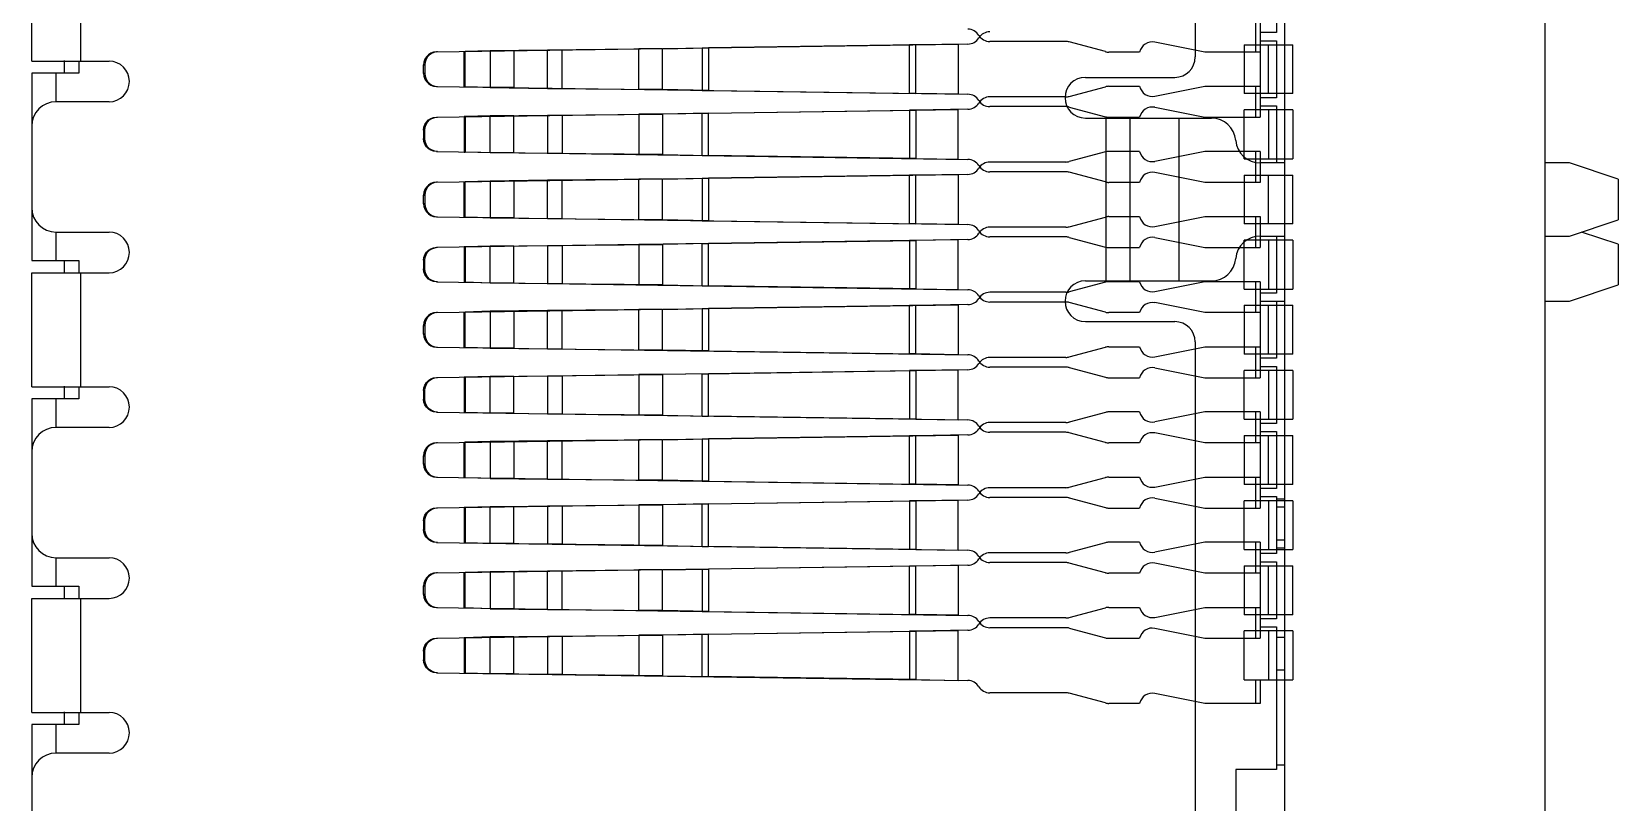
# Model space of a CAD drawing. Header units: millimetres. Extents: x 0 to 841, y 0 to 594.
# Drawn here: x 467.44 to 477.19, y 347.43 to 352.16 of the extents above; entities that cross this region are included whole.
import ezdxf

# ---------------------------------------------------------------- set-up
doc = ezdxf.new("R2010")
doc.units = ezdxf.units.MM
doc.header["$LTSCALE"] = 46.255
for name, color, linetype in [('ASSEM_MEM', 7, 'CONTINUOUS'), ('CONTACT-20-41021-30-TM981_4_15', 7, 'CONTINUOUS'), ('CONTACT-20-41021-30-TM981_4_16', 7, 'CONTINUOUS'), ('CONTACT-20-41021-30-TM981_4_17', 7, 'CONTINUOUS'), ('CONTACT-20-41021-30-TM981_4_18', 7, 'CONTINUOUS'), ('CONTACT-20-41021-30-TM981_4_19', 7, 'CONTINUOUS'), ('CONTACT-20-41021-30-TM981_4_4', 7, 'CONTINUOUS'), ('CONTACT-20-41021-30-TM981_4_5', 7, 'CONTINUOUS'), ('CONTACT-20-41021-30-TM981_4_6', 7, 'CONTINUOUS'), ('CONTACT-20-41021-30-TM981_4_7', 7, 'CONTINUOUS'), ('CONTACT-20-41021-30-TM981_4_8', 7, 'CONTINUOUS'), ('CONTACT-20-41021-30-TM981_4_9', 7, 'CONTINUOUS')]:
    doc.layers.add(name, color=color, linetype=linetype)

msp = doc.modelspace()

# ---------------------------------------------------------------- linework, layer by layer
at = {"layer": 'ASSEM_MEM', "color": 7, "linetype": 'CONTINUOUS'}
for p, q in [((475.144, 313.6403), (475.144, 483.6403)), ((476.744, 313.6403), (476.744, 483.6403)), ((467.444, 351.9803), (467.444, 352.6803)), ((467.744, 352.6803), (467.744, 351.9803)), ((474.594, 352.6553), (474.594, 352.0053)), ((475.094, 352.5053), (475.094, 352.1553)), ((475.094, 352.1553), (474.994, 352.1553)), ((474.994, 352.1553), (474.994, 351.7053)), ((474.994, 352.1053), (475.094, 352.1053)), ((475.094, 352.1053), (475.094, 351.7553)), ((467.444, 351.9803), (467.919, 351.9803)), ((467.644, 351.9831), (467.644, 351.9053)), ((467.734, 351.9803), (467.734, 351.9053)), ((467.734, 351.9053), (467.444, 351.9053)), ((467.444, 351.9053), (467.444, 350.7553)), ((467.594, 351.7303), (467.594, 351.9053)), ((473.919, 351.8803), (474.469, 351.8803)), ((467.919, 351.7303), (467.594, 351.7303)), ((475.094, 351.7553), (474.994, 351.7553)), ((474.994, 351.7053), (475.094, 351.7053)), ((475.094, 351.7053), (475.094, 351.3553)), ((473.919, 351.6303), (474.694, 351.6303)), ((474.044, 351.6303), (474.044, 350.6303)), ((474.194, 350.6303), (474.194, 351.6303)), ((474.494, 351.6303), (474.494, 350.6303)), ((475.144, 351.3553), (474.9929, 351.3553)), ((476.894, 351.3553), (476.744, 351.3553)), ((477.194, 351.2553), (476.894, 351.3553)), ((477.194, 351.2553), (477.194, 351.0053)), ((476.894, 350.9053), (477.194, 351.0053)), ((467.594, 350.9303), (467.919, 350.9303)), ((467.594, 350.7553), (467.594, 350.9303)), ((474.9929, 350.9053), (475.144, 350.9053)), ((475.094, 350.9053), (475.094, 350.5553)), ((476.744, 350.9053), (476.894, 350.9053)), ((477.194, 350.8553), (476.969, 350.9303)), ((477.194, 350.8553), (477.194, 350.6053)), ((467.444, 350.7553), (467.734, 350.7553)), ((467.644, 350.7553), (467.644, 350.6775)), ((467.734, 350.7553), (467.734, 350.6803)), ((467.444, 350.6803), (467.919, 350.6803)), ((467.444, 349.9803), (467.444, 350.6803)), ((467.744, 350.6803), (467.744, 349.9803)), ((473.919, 350.6303), (474.694, 350.6303)), ((475.094, 350.5553), (474.994, 350.5553)), ((474.994, 350.5553), (474.994, 350.1053)), ((476.894, 350.5053), (477.194, 350.6053)), ((474.994, 350.5053), (475.144, 350.5053)), ((475.094, 350.5053), (475.094, 350.1553)), ((476.744, 350.5053), (476.894, 350.5053)), ((473.919, 350.3803), (474.469, 350.3803)), ((474.594, 350.2553), (474.594, 345.6303)), ((475.094, 350.1553), (474.994, 350.1553)), ((474.994, 350.1053), (475.094, 350.1053)), ((475.094, 350.1053), (475.094, 349.7553)), ((467.444, 349.9803), (467.919, 349.9803)), ((467.644, 349.9831), (467.644, 349.9053)), ((467.734, 349.9803), (467.734, 349.9053)), ((467.734, 349.9053), (467.444, 349.9053)), ((467.444, 349.9053), (467.444, 348.7553)), ((467.594, 349.7303), (467.594, 349.9053)), ((475.094, 349.7553), (474.994, 349.7553)), ((474.994, 349.7553), (474.994, 349.3053)), ((467.919, 349.7303), (467.594, 349.7303)), ((474.994, 349.7053), (475.094, 349.7053)), ((475.094, 349.7053), (475.094, 349.3553)), ((475.094, 349.3553), (474.994, 349.3553)), ((474.994, 349.3053), (475.094, 349.3053)), ((475.094, 349.3053), (475.094, 348.9553)), ((475.144, 349.2903), (475.094, 349.2903)), ((475.144, 349.2403), (475.094, 349.2403)), ((475.094, 348.9553), (474.994, 348.9553)), ((474.994, 348.9553), (474.994, 348.5053)), ((475.094, 349.0403), (475.144, 349.0403)), ((475.094, 348.9903), (475.144, 348.9903)), ((467.594, 348.9303), (467.919, 348.9303)), ((467.594, 348.7553), (467.594, 348.9303)), ((474.994, 348.9053), (475.094, 348.9053)), ((475.094, 348.9053), (475.094, 348.5553)), ((467.444, 348.7553), (467.734, 348.7553)), ((467.444, 348.6803), (467.919, 348.6803)), ((467.444, 347.9803), (467.444, 348.6803)), ((467.644, 348.7553), (467.644, 348.6775)), ((467.734, 348.7553), (467.734, 348.6803)), ((467.744, 348.6803), (467.744, 347.9803)), ((475.094, 348.5553), (474.994, 348.5553)), ((474.994, 348.5053), (475.094, 348.5053)), ((475.094, 348.5053), (475.094, 347.6303)), ((475.144, 348.4407), (475.094, 348.4407)), ((475.094, 348.2407), (475.144, 348.2407)), ((467.444, 347.9803), (467.919, 347.9803)), ((467.644, 347.9831), (467.644, 347.9053)), ((467.734, 347.9803), (467.734, 347.9053)), ((467.734, 347.9053), (467.444, 347.9053)), ((467.444, 347.9053), (467.444, 345.6303)), ((467.594, 347.7303), (467.594, 347.9053)), ((467.919, 347.7303), (467.594, 347.7303)), ((475.094, 347.6303), (474.844, 347.6303)), ((474.844, 347.6303), (474.844, 346.7803)), ((475.144, 347.6553), (475.094, 347.6553))]:
    msp.add_line(p, q, dxfattribs=at)
for centre, radius, start, end in [((467.919, 351.8553), 0.125, 270, 90), ((474.469, 352.0053), 0.125, 270, 360), ((473.919, 351.7553), 0.125, 90, 270), ((467.594, 351.5803), 0.15, 90, 180), ((474.694, 351.4803), 0.15, 4.78019, 90), ((474.9929, 351.5053), 0.15, 184.78019, 270), ((467.594, 351.0803), 0.15, 180, 270), ((467.919, 350.8053), 0.125, 270, 90), ((474.9929, 350.7553), 0.15, 90, 175.21981), ((474.694, 350.7803), 0.15, 270, 355.21981), ((473.919, 350.5053), 0.125, 90, 270), ((474.469, 350.2553), 0.125, 0, 90), ((467.919, 349.8553), 0.125, 270, 90), ((467.594, 349.5803), 0.15, 90, 180), ((467.594, 349.0803), 0.15, 180, 270), ((467.919, 348.8053), 0.125, 270, 90), ((467.919, 347.8553), 0.125, 270, 90), ((467.594, 347.5803), 0.15, 90, 180)]:
    msp.add_arc(centre, radius, start, end, dxfattribs=at)
at = {"layer": 'CONTACT-20-41021-30-TM981_4_15', "color": 7, "linetype": 'CONTINUOUS'}
for p, q in [((474.964, 352.2253), (474.964, 352.0803)), ((474.994, 352.2253), (474.994, 352.0803)), ((469.9312, 352.0366), (473.1374, 352.0837)), ((472.8777, 352.0793), (471.6029, 352.0606)), ((472.8777, 352.0793), (472.8388, 352.0793)), ((472.8388, 351.7814), (472.8388, 352.0793)), ((473.1974, 352.0845), (472.8777, 352.0793)), ((472.8777, 351.7814), (472.8777, 352.0793)), ((473.1374, 352.0837), (473.1374, 351.777)), ((474.894, 352.0803), (475.194, 352.0803)), ((474.894, 352.0803), (474.894, 351.7803)), ((475.044, 351.7803), (475.044, 352.0803)), ((475.194, 351.7803), (475.194, 352.0803)), ((469.9382, 352.0366), (469.9312, 352.0366)), ((470.1005, 352.0391), (470.1075, 352.0391)), ((470.1005, 351.8216), (470.1005, 352.0391)), ((470.2605, 352.0436), (470.1075, 352.0391)), ((470.1075, 351.8216), (470.1075, 352.0391)), ((470.6144, 352.0479), (470.2605, 352.0436)), ((470.4066, 352.0436), (470.2605, 352.0436)), ((470.2605, 352.0436), (470.2605, 351.8171)), ((470.4066, 352.0436), (470.4066, 351.8171)), ((471.32, 352.0548), (470.6144, 352.0479)), ((470.7046, 352.0479), (470.6144, 352.0479)), ((470.6144, 351.8127), (470.6144, 352.0479)), ((470.7046, 351.8127), (470.7046, 352.0479)), ((471.32, 352.0548), (471.175, 352.0548)), ((471.175, 351.8058), (471.175, 352.0548)), ((471.32, 352.0548), (471.6029, 352.0606)), ((471.32, 351.8058), (471.32, 352.0548)), ((471.5639, 352.0606), (471.6029, 352.0606)), ((471.5639, 352.0606), (471.5639, 351.8001)), ((471.6029, 352.0606), (471.6029, 351.8001)), ((469.8525, 351.9566), (469.8594, 351.9566)), ((469.8525, 351.9041), (469.8525, 351.9566)), ((469.8594, 351.9041), (469.8525, 351.9041)), ((469.8594, 351.9566), (469.8594, 351.9041)), ((469.9312, 351.8241), (469.9382, 351.8241)), ((469.9312, 351.8241), (473.1974, 351.7761)), ((470.1075, 351.8216), (470.1005, 351.8216)), ((470.2605, 351.8171), (470.1075, 351.8216)), ((470.4066, 351.8171), (470.2605, 351.8171)), ((470.2605, 351.8171), (470.6144, 351.8127)), ((470.6144, 351.8127), (470.7046, 351.8127)), ((470.6144, 351.8127), (471.32, 351.8058)), ((471.32, 351.8058), (471.175, 351.8058)), ((471.6029, 351.8001), (471.32, 351.8058)), ((471.5639, 351.8001), (471.6029, 351.8001)), ((471.6029, 351.8001), (472.8777, 351.7814)), ((472.8777, 351.7814), (472.8388, 351.7814)), ((473.1374, 351.777), (472.8777, 351.7814)), ((475.194, 351.7803), (474.894, 351.7803)), ((474.964, 351.7803), (474.964, 351.6353)), ((474.994, 351.7803), (474.994, 351.6353)), ((473.7993, 351.7003), (473.3323, 351.7003)), ((473.82, 351.6976), (474.0423, 351.6381)), ((474.3463, 351.6966), (474.6525, 351.6353)), ((474.063, 351.6353), (474.2525, 351.6353)), ((474.6525, 351.6353), (474.994, 351.6353))]:
    msp.add_line(p, q, dxfattribs=at)
for points in [[(469.9312, 352.0366), (469.9138, 352.0344), (469.8971, 352.0284), (469.8821, 352.0187), (469.8697, 352.0062), (469.8603, 351.9911), (469.8544, 351.9743), (469.8525, 351.9566)], [(469.9382, 352.0366), (469.9208, 352.0344), (469.904, 352.0284), (469.889, 352.0187), (469.8767, 352.0062), (469.8672, 351.9911), (469.8614, 351.9743), (469.8594, 351.9566)], [(469.8525, 351.9041), (469.8544, 351.8866), (469.8602, 351.8698), (469.8696, 351.8546), (469.8819, 351.8421), (469.8969, 351.8324), (469.9136, 351.8263), (469.9312, 351.8241)], [(469.8594, 351.9041), (469.8613, 351.8866), (469.8671, 351.8698), (469.8765, 351.8546), (469.8888, 351.8421), (469.9038, 351.8324), (469.9205, 351.8263), (469.9382, 351.8241)]]:
    msp.add_lwpolyline(points, dxfattribs=at)
for centre, start, end in [((473.1963, 352.1645), 270.84121, 328.25208), ((473.3323, 352.0803), 90, 148.25208), ((473.1963, 351.6962), 31.74792, 89.15879), ((473.3323, 351.7803), 211.74792, 270), ((473.7993, 351.6203), 75, 90), ((474.3306, 351.6181), 78.69007, 167.57735), ((474.063, 351.7153), 255, 270)]:
    msp.add_arc(centre, 0.08, start, end, dxfattribs=at)
at = {"layer": 'CONTACT-20-41021-30-TM981_4_16', "color": 7, "linetype": 'CONTINUOUS'}
for p, q in [((474.0423, 351.4226), (473.82, 351.3631)), ((474.2525, 351.4253), (474.063, 351.4253)), ((474.6524, 351.4253), (474.3463, 351.3641)), ((474.994, 351.4253), (474.6524, 351.4253)), ((474.964, 351.4253), (474.964, 351.2803)), ((474.994, 351.4253), (474.994, 351.2803)), ((473.7993, 351.3603), (473.3323, 351.3603)), ((469.9312, 351.2366), (473.1374, 351.2837)), ((469.9382, 351.2366), (469.9312, 351.2366)), ((470.1005, 351.2391), (470.1075, 351.2391)), ((470.1005, 351.0216), (470.1005, 351.2391)), ((470.2605, 351.2436), (470.1075, 351.2391)), ((470.1075, 351.0216), (470.1075, 351.2391)), ((470.6144, 351.2479), (470.2605, 351.2436)), ((470.4066, 351.2436), (470.2605, 351.2436)), ((470.2605, 351.2436), (470.2605, 351.0171)), ((470.4066, 351.2436), (470.4066, 351.0171)), ((471.32, 351.2548), (470.6144, 351.2479)), ((470.7046, 351.2479), (470.6144, 351.2479)), ((470.6144, 351.0127), (470.6144, 351.2479)), ((470.7046, 351.0127), (470.7046, 351.2479)), ((471.32, 351.2548), (471.175, 351.2548)), ((471.175, 351.0058), (471.175, 351.2548)), ((471.32, 351.2548), (471.6029, 351.2606)), ((471.32, 351.0058), (471.32, 351.2548)), ((471.5639, 351.2606), (471.6029, 351.2606)), ((471.5639, 351.2606), (471.5639, 351.0001)), ((472.8777, 351.2793), (471.6029, 351.2606)), ((471.6029, 351.2606), (471.6029, 351.0001)), ((472.8777, 351.2793), (472.8388, 351.2793)), ((472.8388, 350.9814), (472.8388, 351.2793)), ((473.1974, 351.2845), (472.8777, 351.2793)), ((472.8777, 350.9814), (472.8777, 351.2793)), ((473.1374, 351.2837), (473.1374, 350.977)), ((474.894, 351.2803), (475.194, 351.2803)), ((474.894, 351.2803), (474.894, 350.9803)), ((475.044, 350.9803), (475.044, 351.2803)), ((475.194, 350.9803), (475.194, 351.2803)), ((469.8525, 351.1566), (469.8594, 351.1566)), ((469.8525, 351.1041), (469.8525, 351.1566)), ((469.8594, 351.1041), (469.8525, 351.1041)), ((469.8594, 351.1566), (469.8594, 351.1041)), ((469.9312, 351.0241), (469.9382, 351.0241)), ((469.9312, 351.0241), (473.1974, 350.9761)), ((470.1075, 351.0216), (470.1005, 351.0216)), ((470.2605, 351.0171), (470.1075, 351.0216)), ((470.4066, 351.0171), (470.2605, 351.0171)), ((470.2605, 351.0171), (470.6144, 351.0127)), ((470.6144, 351.0127), (470.7046, 351.0127)), ((470.6144, 351.0127), (471.32, 351.0058)), ((471.32, 351.0058), (471.175, 351.0058)), ((471.6029, 351.0001), (471.32, 351.0058)), ((471.5639, 351.0001), (471.6029, 351.0001)), ((471.6029, 351.0001), (472.8777, 350.9814)), ((472.8777, 350.9814), (472.8388, 350.9814)), ((473.1374, 350.977), (472.8777, 350.9814)), ((475.194, 350.9803), (474.894, 350.9803)), ((474.964, 350.9803), (474.964, 350.8353)), ((474.994, 350.9803), (474.994, 350.8353)), ((473.7993, 350.9003), (473.3323, 350.9003)), ((473.82, 350.8976), (474.0423, 350.8381)), ((474.063, 350.8353), (474.2525, 350.8353)), ((474.3463, 350.8966), (474.6525, 350.8353)), ((474.6525, 350.8353), (474.994, 350.8353))]:
    msp.add_line(p, q, dxfattribs=at)
for points in [[(469.9312, 351.2366), (469.9138, 351.2344), (469.8971, 351.2284), (469.8821, 351.2187), (469.8697, 351.2062), (469.8603, 351.1911), (469.8544, 351.1743), (469.8525, 351.1566)], [(469.9382, 351.2366), (469.9208, 351.2344), (469.904, 351.2284), (469.889, 351.2187), (469.8767, 351.2062), (469.8672, 351.1911), (469.8614, 351.1743), (469.8594, 351.1566)], [(469.8525, 351.1041), (469.8544, 351.0866), (469.8602, 351.0698), (469.8696, 351.0546), (469.8819, 351.0421), (469.8969, 351.0324), (469.9136, 351.0263), (469.9312, 351.0241)], [(469.8594, 351.1041), (469.8613, 351.0866), (469.8671, 351.0698), (469.8765, 351.0546), (469.8888, 351.0421), (469.9038, 351.0324), (469.9205, 351.0263), (469.9382, 351.0241)]]:
    msp.add_lwpolyline(points, dxfattribs=at)
for centre, start, end in [((474.063, 351.3453), 90, 105), ((474.3306, 351.4426), 192.43118, 281.30993), ((473.1963, 351.3645), 270.84121, 328.25208), ((473.3323, 351.2803), 90, 148.25208), ((473.7993, 351.4403), 270, 285), ((473.1963, 350.8962), 31.74792, 89.15879), ((473.3323, 350.9803), 211.74792, 270), ((473.7993, 350.8203), 75, 90), ((474.063, 350.9153), 255, 270), ((474.3306, 350.8181), 78.69007, 167.57735)]:
    msp.add_arc(centre, 0.08, start, end, dxfattribs=at)
at = {"layer": 'CONTACT-20-41021-30-TM981_4_17', "color": 7, "linetype": 'CONTINUOUS'}
for p, q in [((474.0423, 350.6226), (473.82, 350.5631)), ((474.2525, 350.6253), (474.063, 350.6253)), ((474.6524, 350.6253), (474.3463, 350.5641)), ((474.994, 350.6253), (474.6524, 350.6253)), ((474.964, 350.6253), (474.964, 350.4803)), ((474.994, 350.6253), (474.994, 350.4803)), ((473.7993, 350.5603), (473.3323, 350.5603)), ((469.9312, 350.4366), (473.1374, 350.4837)), ((469.9382, 350.4366), (469.9312, 350.4366)), ((470.1005, 350.4391), (470.1075, 350.4391)), ((470.1005, 350.2216), (470.1005, 350.4391)), ((470.2605, 350.4436), (470.1075, 350.4391)), ((470.1075, 350.2216), (470.1075, 350.4391)), ((470.6144, 350.4479), (470.2605, 350.4436)), ((470.4066, 350.4436), (470.2605, 350.4436)), ((470.2605, 350.4436), (470.2605, 350.2171)), ((470.4066, 350.4436), (470.4066, 350.2171)), ((471.32, 350.4548), (470.6144, 350.4479)), ((470.7046, 350.4479), (470.6144, 350.4479)), ((470.6144, 350.2127), (470.6144, 350.4479)), ((470.7046, 350.2127), (470.7046, 350.4479)), ((471.32, 350.4548), (471.175, 350.4548)), ((471.175, 350.2058), (471.175, 350.4548)), ((471.32, 350.4548), (471.6029, 350.4606)), ((471.32, 350.2058), (471.32, 350.4548)), ((471.5639, 350.4606), (471.6029, 350.4606)), ((471.5639, 350.4606), (471.5639, 350.2001)), ((472.8777, 350.4793), (471.6029, 350.4606)), ((471.6029, 350.4606), (471.6029, 350.2001)), ((472.8777, 350.4793), (472.8388, 350.4793)), ((472.8388, 350.1814), (472.8388, 350.4793)), ((473.1974, 350.4845), (472.8777, 350.4793)), ((472.8777, 350.1814), (472.8777, 350.4793)), ((473.1374, 350.4837), (473.1374, 350.177)), ((474.894, 350.4803), (475.194, 350.4803)), ((474.894, 350.4803), (474.894, 350.1803)), ((475.044, 350.1803), (475.044, 350.4803)), ((475.194, 350.1803), (475.194, 350.4803)), ((469.8525, 350.3566), (469.8594, 350.3566)), ((469.8525, 350.3041), (469.8525, 350.3566)), ((469.8594, 350.3566), (469.8594, 350.3041)), ((469.8594, 350.3041), (469.8525, 350.3041)), ((469.9312, 350.2241), (469.9382, 350.2241)), ((469.9312, 350.2241), (473.1974, 350.1761)), ((470.1075, 350.2216), (470.1005, 350.2216)), ((470.2605, 350.2171), (470.1075, 350.2216)), ((470.4066, 350.2171), (470.2605, 350.2171)), ((470.2605, 350.2171), (470.6144, 350.2127)), ((470.6144, 350.2127), (470.7046, 350.2127)), ((470.6144, 350.2127), (471.32, 350.2058)), ((471.32, 350.2058), (471.175, 350.2058)), ((471.6029, 350.2001), (471.32, 350.2058)), ((471.5639, 350.2001), (471.6029, 350.2001)), ((471.6029, 350.2001), (472.8777, 350.1814)), ((472.8777, 350.1814), (472.8388, 350.1814)), ((473.1374, 350.177), (472.8777, 350.1814)), ((475.194, 350.1803), (474.894, 350.1803)), ((474.964, 350.1803), (474.964, 350.0353)), ((474.994, 350.1803), (474.994, 350.0353)), ((473.7993, 350.1003), (473.3323, 350.1003)), ((473.82, 350.0976), (474.0423, 350.0381)), ((474.063, 350.0353), (474.2525, 350.0353)), ((474.3463, 350.0966), (474.6525, 350.0353)), ((474.6525, 350.0353), (474.994, 350.0353))]:
    msp.add_line(p, q, dxfattribs=at)
for points in [[(469.9312, 350.4366), (469.9138, 350.4344), (469.8971, 350.4284), (469.8821, 350.4187), (469.8697, 350.4062), (469.8603, 350.3911), (469.8544, 350.3743), (469.8525, 350.3566)], [(469.9382, 350.4366), (469.9208, 350.4344), (469.904, 350.4284), (469.889, 350.4187), (469.8767, 350.4062), (469.8672, 350.3911), (469.8614, 350.3743), (469.8594, 350.3566)], [(469.8525, 350.3041), (469.8544, 350.2866), (469.8602, 350.2698), (469.8696, 350.2546), (469.8819, 350.2421), (469.8969, 350.2324), (469.9136, 350.2263), (469.9312, 350.2241)], [(469.8594, 350.3041), (469.8613, 350.2866), (469.8671, 350.2698), (469.8765, 350.2546), (469.8888, 350.2421), (469.9038, 350.2324), (469.9205, 350.2263), (469.9382, 350.2241)]]:
    msp.add_lwpolyline(points, dxfattribs=at)
for centre, start, end in [((474.063, 350.5453), 90, 105), ((474.3306, 350.6426), 192.43118, 281.30993), ((473.1963, 350.5645), 270.84121, 328.25208), ((473.3323, 350.4803), 90, 148.25208), ((473.7993, 350.6403), 270, 285), ((473.1963, 350.0962), 31.74792, 89.15879), ((473.3323, 350.1803), 211.74792, 270), ((473.7993, 350.0203), 75, 90), ((474.063, 350.1153), 255, 270), ((474.3306, 350.0181), 78.69007, 167.57735)]:
    msp.add_arc(centre, 0.08, start, end, dxfattribs=at)
at = {"layer": 'CONTACT-20-41021-30-TM981_4_18', "color": 7, "linetype": 'CONTINUOUS'}
for p, q in [((473.7993, 349.7603), (473.3323, 349.7603)), ((474.0423, 349.8226), (473.82, 349.7631)), ((474.2525, 349.8253), (474.063, 349.8253)), ((474.6524, 349.8253), (474.3463, 349.7641)), ((474.994, 349.8253), (474.6524, 349.8253)), ((474.964, 349.8253), (474.964, 349.6803)), ((474.994, 349.8253), (474.994, 349.6803)), ((469.9312, 349.6366), (473.1374, 349.6837)), ((469.9382, 349.6366), (469.9312, 349.6366)), ((470.1005, 349.6391), (470.1075, 349.6391)), ((470.1005, 349.4216), (470.1005, 349.6391)), ((470.2605, 349.6436), (470.1075, 349.6391)), ((470.1075, 349.4216), (470.1075, 349.6391)), ((470.6144, 349.6479), (470.2605, 349.6436)), ((470.4066, 349.6436), (470.2605, 349.6436)), ((470.2605, 349.6436), (470.2605, 349.4171)), ((470.4066, 349.6436), (470.4066, 349.4171)), ((471.32, 349.6548), (470.6144, 349.6479)), ((470.7046, 349.6479), (470.6144, 349.6479)), ((470.6144, 349.4127), (470.6144, 349.6479)), ((470.7046, 349.4127), (470.7046, 349.6479)), ((471.32, 349.6548), (471.175, 349.6548)), ((471.175, 349.4058), (471.175, 349.6548)), ((471.32, 349.6548), (471.6029, 349.6606)), ((471.32, 349.4058), (471.32, 349.6548)), ((471.5639, 349.6606), (471.6029, 349.6606)), ((471.5639, 349.6606), (471.5639, 349.4001)), ((472.8777, 349.6793), (471.6029, 349.6606)), ((471.6029, 349.6606), (471.6029, 349.4001)), ((472.8777, 349.6793), (472.8388, 349.6793)), ((472.8388, 349.3814), (472.8388, 349.6793)), ((473.1974, 349.6845), (472.8777, 349.6793)), ((472.8777, 349.3814), (472.8777, 349.6793)), ((473.1374, 349.6837), (473.1374, 349.377)), ((474.894, 349.6803), (475.194, 349.6803)), ((474.894, 349.6803), (474.894, 349.3803)), ((475.044, 349.3803), (475.044, 349.6803)), ((475.194, 349.3803), (475.194, 349.6803)), ((469.8525, 349.5566), (469.8594, 349.5566)), ((469.8525, 349.5041), (469.8525, 349.5566)), ((469.8594, 349.5566), (469.8594, 349.5041)), ((469.8594, 349.5041), (469.8525, 349.5041)), ((469.9312, 349.4241), (469.9382, 349.4241)), ((469.9312, 349.4241), (473.1974, 349.3761)), ((470.1075, 349.4216), (470.1005, 349.4216)), ((470.2605, 349.4171), (470.1075, 349.4216)), ((470.4066, 349.4171), (470.2605, 349.4171)), ((470.2605, 349.4171), (470.6144, 349.4127)), ((470.6144, 349.4127), (470.7046, 349.4127)), ((470.6144, 349.4127), (471.32, 349.4058)), ((471.32, 349.4058), (471.175, 349.4058)), ((471.6029, 349.4001), (471.32, 349.4058)), ((471.5639, 349.4001), (471.6029, 349.4001)), ((471.6029, 349.4001), (472.8777, 349.3814)), ((472.8777, 349.3814), (472.8388, 349.3814)), ((473.1374, 349.377), (472.8777, 349.3814)), ((475.194, 349.3803), (474.894, 349.3803)), ((474.964, 349.3803), (474.964, 349.2353)), ((474.994, 349.3803), (474.994, 349.2353)), ((473.7993, 349.3003), (473.3323, 349.3003)), ((473.82, 349.2976), (474.0423, 349.2381)), ((474.3463, 349.2966), (474.6525, 349.2353)), ((474.063, 349.2353), (474.2525, 349.2353)), ((474.6525, 349.2353), (474.994, 349.2353))]:
    msp.add_line(p, q, dxfattribs=at)
for points in [[(469.9312, 349.6366), (469.9138, 349.6344), (469.8971, 349.6284), (469.8821, 349.6187), (469.8697, 349.6062), (469.8603, 349.5911), (469.8544, 349.5743), (469.8525, 349.5566)], [(469.9382, 349.6366), (469.9208, 349.6344), (469.904, 349.6284), (469.889, 349.6187), (469.8767, 349.6062), (469.8672, 349.5911), (469.8614, 349.5743), (469.8594, 349.5566)], [(469.8525, 349.5041), (469.8544, 349.4866), (469.8602, 349.4698), (469.8696, 349.4546), (469.8819, 349.4421), (469.8969, 349.4324), (469.9136, 349.4263), (469.9312, 349.4241)], [(469.8594, 349.5041), (469.8613, 349.4866), (469.8671, 349.4698), (469.8765, 349.4546), (469.8888, 349.4421), (469.9038, 349.4324), (469.9205, 349.4263), (469.9382, 349.4241)]]:
    msp.add_lwpolyline(points, dxfattribs=at)
for centre, start, end in [((473.3323, 349.6803), 90, 148.25208), ((473.7993, 349.8403), 270, 285), ((474.063, 349.7453), 90, 105), ((474.3306, 349.8426), 192.43118, 281.30993), ((473.1963, 349.7645), 270.84121, 328.25208), ((473.1963, 349.2962), 31.74792, 89.15879), ((473.3323, 349.3803), 211.74792, 270), ((473.7993, 349.2203), 75, 90), ((474.3306, 349.2181), 78.69007, 167.57735), ((474.063, 349.3153), 255, 270)]:
    msp.add_arc(centre, 0.08, start, end, dxfattribs=at)
at = {"layer": 'CONTACT-20-41021-30-TM981_4_19', "color": 7, "linetype": 'CONTINUOUS'}
for p, q in [((473.7993, 348.9603), (473.3323, 348.9603)), ((474.0423, 349.0226), (473.82, 348.9631)), ((474.2525, 349.0253), (474.063, 349.0253)), ((474.6524, 349.0253), (474.3463, 348.9641)), ((474.994, 349.0253), (474.6524, 349.0253)), ((474.964, 349.0253), (474.964, 348.8803)), ((474.994, 349.0253), (474.994, 348.8803)), ((469.9312, 348.8366), (473.1374, 348.8837)), ((471.32, 348.8548), (471.6029, 348.8606)), ((471.5639, 348.8606), (471.6029, 348.8606)), ((471.5639, 348.8606), (471.5639, 348.6001)), ((472.8777, 348.8793), (471.6029, 348.8606)), ((471.6029, 348.8606), (471.6029, 348.6001)), ((472.8777, 348.8793), (472.8388, 348.8793)), ((472.8388, 348.5814), (472.8388, 348.8793)), ((473.1974, 348.8845), (472.8777, 348.8793)), ((472.8777, 348.5814), (472.8777, 348.8793)), ((473.1374, 348.8837), (473.1374, 348.577)), ((474.894, 348.8803), (475.194, 348.8803)), ((474.894, 348.8803), (474.894, 348.5803)), ((475.044, 348.5803), (475.044, 348.8803)), ((475.194, 348.5803), (475.194, 348.8803)), ((469.9382, 348.8366), (469.9312, 348.8366)), ((470.1005, 348.8391), (470.1075, 348.8391)), ((470.1005, 348.6216), (470.1005, 348.8391)), ((470.2605, 348.8436), (470.1075, 348.8391)), ((470.1075, 348.6216), (470.1075, 348.8391)), ((470.6144, 348.8479), (470.2605, 348.8436)), ((470.4066, 348.8436), (470.2605, 348.8436)), ((470.2605, 348.8436), (470.2605, 348.6171)), ((470.4066, 348.8436), (470.4066, 348.6171)), ((471.32, 348.8548), (470.6144, 348.8479)), ((470.7046, 348.8479), (470.6144, 348.8479)), ((470.6144, 348.6127), (470.6144, 348.8479)), ((470.7046, 348.6127), (470.7046, 348.8479)), ((471.32, 348.8548), (471.175, 348.8548)), ((471.175, 348.6058), (471.175, 348.8548)), ((471.32, 348.6058), (471.32, 348.8548)), ((469.8525, 348.7566), (469.8594, 348.7566)), ((469.8525, 348.7041), (469.8525, 348.7566)), ((469.8594, 348.7041), (469.8525, 348.7041)), ((469.8594, 348.7566), (469.8594, 348.7041)), ((469.9312, 348.6241), (469.9382, 348.6241)), ((469.9312, 348.6241), (473.1974, 348.5761)), ((470.1075, 348.6216), (470.1005, 348.6216)), ((470.2605, 348.6171), (470.1075, 348.6216)), ((470.4066, 348.6171), (470.2605, 348.6171)), ((470.2605, 348.6171), (470.6144, 348.6127)), ((470.6144, 348.6127), (470.7046, 348.6127)), ((470.6144, 348.6127), (471.32, 348.6058)), ((471.32, 348.6058), (471.175, 348.6058)), ((471.6029, 348.6001), (471.32, 348.6058)), ((471.5639, 348.6001), (471.6029, 348.6001)), ((471.6029, 348.6001), (472.8777, 348.5814)), ((472.8777, 348.5814), (472.8388, 348.5814)), ((473.1374, 348.577), (472.8777, 348.5814)), ((475.194, 348.5803), (474.894, 348.5803)), ((474.964, 348.5803), (474.964, 348.4353)), ((474.994, 348.5803), (474.994, 348.4353)), ((473.7993, 348.5003), (473.3323, 348.5003)), ((473.82, 348.4976), (474.0423, 348.4381)), ((474.3463, 348.4966), (474.6525, 348.4353)), ((474.063, 348.4353), (474.2525, 348.4353)), ((474.6525, 348.4353), (474.994, 348.4353))]:
    msp.add_line(p, q, dxfattribs=at)
for points in [[(469.9312, 348.8366), (469.9138, 348.8344), (469.8971, 348.8284), (469.8821, 348.8187), (469.8697, 348.8062), (469.8603, 348.7911), (469.8544, 348.7743), (469.8525, 348.7566)], [(469.9382, 348.8366), (469.9208, 348.8344), (469.904, 348.8284), (469.889, 348.8187), (469.8767, 348.8062), (469.8672, 348.7911), (469.8614, 348.7743), (469.8594, 348.7566)], [(469.8525, 348.7041), (469.8544, 348.6866), (469.8602, 348.6698), (469.8696, 348.6546), (469.8819, 348.6421), (469.8969, 348.6324), (469.9136, 348.6263), (469.9312, 348.6241)], [(469.8594, 348.7041), (469.8613, 348.6866), (469.8671, 348.6698), (469.8765, 348.6546), (469.8888, 348.6421), (469.9038, 348.6324), (469.9205, 348.6263), (469.9382, 348.6241)]]:
    msp.add_lwpolyline(points, dxfattribs=at)
for centre, start, end in [((473.3323, 348.8803), 90, 148.25208), ((473.7993, 349.0403), 270, 285), ((474.063, 348.9453), 90, 105), ((474.3306, 349.0426), 192.43118, 281.30993), ((473.1963, 348.9645), 270.84121, 328.25208), ((473.1963, 348.4962), 31.74792, 89.15879), ((473.3323, 348.5803), 211.74792, 270), ((473.7993, 348.4203), 75, 90), ((474.3306, 348.4181), 78.69007, 167.57735), ((474.063, 348.5153), 255, 270)]:
    msp.add_arc(centre, 0.08, start, end, dxfattribs=at)
at = {"layer": 'CONTACT-20-41021-30-TM981_4_4', "color": 7, "linetype": 'CONTINUOUS'}
for p, q in [((474.964, 352.1803), (474.964, 352.0353)), ((474.994, 352.1803), (474.994, 352.0353)), ((473.7993, 352.1003), (473.3323, 352.1003)), ((474.0423, 352.0381), (473.82, 352.0976)), ((474.6524, 352.0353), (474.3463, 352.0966)), ((474.2525, 352.0353), (474.063, 352.0353)), ((474.994, 352.0353), (474.6524, 352.0353))]:
    msp.add_line(p, q, dxfattribs=at)
for centre, start, end in [((473.1963, 352.0961), 31.74792, 89.15879), ((473.3323, 352.1803), 211.74792, 270), ((473.7993, 352.0203), 75, 90), ((474.3306, 352.0181), 78.69007, 167.56882), ((474.063, 352.1153), 255, 270)]:
    msp.add_arc(centre, 0.08, start, end, dxfattribs=at)
at = {"layer": 'CONTACT-20-41021-30-TM981_4_5', "color": 7, "linetype": 'CONTINUOUS'}
for p, q in [((473.82, 351.7631), (474.0423, 351.8226)), ((474.063, 351.8253), (474.2525, 351.8253)), ((474.3463, 351.7641), (474.6525, 351.8253)), ((474.6525, 351.8253), (474.994, 351.8253)), ((474.964, 351.8253), (474.964, 351.6803)), ((474.994, 351.8253), (474.994, 351.6803)), ((469.9312, 351.6366), (473.1374, 351.6836)), ((473.1974, 351.6845), (472.8777, 351.6793)), ((473.1374, 351.377), (473.1374, 351.6836)), ((473.7993, 351.7603), (473.3323, 351.7603)), ((469.9312, 351.6366), (469.9382, 351.6366)), ((470.1075, 351.6391), (470.1005, 351.6391)), ((470.1005, 351.6391), (470.1005, 351.4216)), ((470.2605, 351.6436), (470.1075, 351.6391)), ((470.1075, 351.6391), (470.1075, 351.4216)), ((470.2605, 351.6436), (470.6144, 351.6479)), ((470.4066, 351.6436), (470.2605, 351.6436)), ((470.2605, 351.4171), (470.2605, 351.6436)), ((470.4066, 351.4171), (470.4066, 351.6436)), ((470.6144, 351.6479), (471.32, 351.6548)), ((470.6144, 351.6479), (470.7046, 351.6479)), ((470.6144, 351.6479), (470.6144, 351.4127)), ((470.7046, 351.6479), (470.7046, 351.4127)), ((471.32, 351.6548), (471.175, 351.6548)), ((471.175, 351.6548), (471.175, 351.4058)), ((471.6029, 351.6605), (471.32, 351.6548)), ((471.32, 351.6548), (471.32, 351.4058)), ((471.5639, 351.6605), (471.6029, 351.6605)), ((471.5639, 351.4001), (471.5639, 351.6605)), ((471.6029, 351.6605), (472.8777, 351.6793)), ((471.6029, 351.4001), (471.6029, 351.6605)), ((472.8777, 351.6793), (472.8388, 351.6793)), ((472.8388, 351.6793), (472.8388, 351.3814)), ((472.8777, 351.6793), (472.8777, 351.3814)), ((475.194, 351.6803), (474.894, 351.6803)), ((474.894, 351.3803), (474.894, 351.6803)), ((475.044, 351.6803), (475.044, 351.3803)), ((475.194, 351.6803), (475.194, 351.3803)), ((469.8594, 351.5566), (469.8525, 351.5566)), ((469.8525, 351.5566), (469.8525, 351.5041)), ((469.8525, 351.5041), (469.8594, 351.5041)), ((469.8594, 351.5041), (469.8594, 351.5566)), ((469.9382, 351.4241), (469.9312, 351.4241)), ((469.9312, 351.4241), (473.1974, 351.3761)), ((470.1005, 351.4216), (470.1075, 351.4216)), ((470.2605, 351.4171), (470.1075, 351.4216)), ((470.4066, 351.4171), (470.2605, 351.4171)), ((470.6144, 351.4127), (470.2605, 351.4171)), ((470.7046, 351.4127), (470.6144, 351.4127)), ((471.32, 351.4058), (470.6144, 351.4127)), ((471.32, 351.4058), (471.175, 351.4058)), ((471.32, 351.4058), (471.6029, 351.4001)), ((471.5639, 351.4001), (471.6029, 351.4001)), ((472.8777, 351.3814), (471.6029, 351.4001)), ((472.8777, 351.3814), (472.8388, 351.3814)), ((472.8777, 351.3814), (473.1374, 351.377)), ((473.7993, 351.3003), (473.3323, 351.3003)), ((474.0423, 351.2381), (473.82, 351.2976)), ((474.6524, 351.2353), (474.3463, 351.2966)), ((474.894, 351.3803), (475.194, 351.3803)), ((474.964, 351.3803), (474.964, 351.2353)), ((474.994, 351.3803), (474.994, 351.2353)), ((474.2525, 351.2353), (474.063, 351.2353)), ((474.994, 351.2353), (474.6524, 351.2353))]:
    msp.add_line(p, q, dxfattribs=at)
for points in [[(469.8525, 351.5566), (469.8544, 351.574), (469.8602, 351.5909), (469.8696, 351.6061), (469.8819, 351.6186), (469.8969, 351.6282), (469.9136, 351.6343), (469.9312, 351.6366)], [(469.8594, 351.5566), (469.8613, 351.574), (469.8671, 351.5909), (469.8765, 351.6061), (469.8888, 351.6186), (469.9038, 351.6282), (469.9205, 351.6343), (469.9382, 351.6366)], [(469.9312, 351.4241), (469.9138, 351.4263), (469.8971, 351.4323), (469.8821, 351.4419), (469.8697, 351.4544), (469.8603, 351.4696), (469.8544, 351.4864), (469.8525, 351.5041)], [(469.9382, 351.4241), (469.9208, 351.4263), (469.904, 351.4323), (469.889, 351.4419), (469.8767, 351.4544), (469.8672, 351.4696), (469.8614, 351.4864), (469.8594, 351.5041)]]:
    msp.add_lwpolyline(points, dxfattribs=at)
for centre, start, end in [((474.063, 351.7453), 90, 105), ((474.3306, 351.8425), 192.42265, 281.30993), ((473.1963, 351.7645), 270.84121, 328.25208), ((473.3323, 351.6803), 90, 148.25208), ((473.7993, 351.8403), 270, 285), ((473.1963, 351.2961), 31.74792, 89.15879), ((473.3323, 351.3803), 211.74792, 270), ((473.7993, 351.2203), 75, 90), ((474.3306, 351.2181), 78.69007, 167.56882), ((474.063, 351.3153), 255, 270)]:
    msp.add_arc(centre, 0.08, start, end, dxfattribs=at)
at = {"layer": 'CONTACT-20-41021-30-TM981_4_6', "color": 7, "linetype": 'CONTINUOUS'}
for p, q in [((473.82, 350.9631), (474.0423, 351.0226)), ((474.063, 351.0253), (474.2525, 351.0253)), ((474.3463, 350.9641), (474.6525, 351.0253)), ((474.6525, 351.0253), (474.994, 351.0253)), ((474.964, 351.0253), (474.964, 350.8803)), ((474.994, 351.0253), (474.994, 350.8803)), ((473.7993, 350.9603), (473.3323, 350.9603)), ((469.9312, 350.8366), (473.1374, 350.8836)), ((469.9312, 350.8366), (469.9382, 350.8366)), ((470.1075, 350.8391), (470.1005, 350.8391)), ((470.1005, 350.8391), (470.1005, 350.6216)), ((470.2605, 350.8436), (470.1075, 350.8391)), ((470.1075, 350.8391), (470.1075, 350.6216)), ((470.2605, 350.8436), (470.6144, 350.8479)), ((470.4066, 350.8436), (470.2605, 350.8436)), ((470.2605, 350.6171), (470.2605, 350.8436)), ((470.4066, 350.6171), (470.4066, 350.8436)), ((470.6144, 350.8479), (471.32, 350.8548)), ((470.6144, 350.8479), (470.7046, 350.8479)), ((470.6144, 350.8479), (470.6144, 350.6127)), ((470.7046, 350.8479), (470.7046, 350.6127)), ((471.32, 350.8548), (471.175, 350.8548)), ((471.175, 350.8548), (471.175, 350.6058)), ((471.6029, 350.8605), (471.32, 350.8548)), ((471.32, 350.8548), (471.32, 350.6058)), ((471.5639, 350.8605), (471.6029, 350.8605)), ((471.5639, 350.6001), (471.5639, 350.8605)), ((471.6029, 350.8605), (472.8777, 350.8793)), ((471.6029, 350.6001), (471.6029, 350.8605)), ((472.8777, 350.8793), (472.8388, 350.8793)), ((472.8388, 350.8793), (472.8388, 350.5814)), ((473.1974, 350.8845), (472.8777, 350.8793)), ((472.8777, 350.8793), (472.8777, 350.5814)), ((473.1374, 350.577), (473.1374, 350.8836)), ((475.194, 350.8803), (474.894, 350.8803)), ((474.894, 350.5803), (474.894, 350.8803)), ((475.044, 350.8803), (475.044, 350.5803)), ((475.194, 350.8803), (475.194, 350.5803)), ((469.8594, 350.7566), (469.8525, 350.7566)), ((469.8525, 350.7566), (469.8525, 350.7041)), ((469.8594, 350.7041), (469.8594, 350.7566)), ((469.8525, 350.7041), (469.8594, 350.7041)), ((469.9382, 350.6241), (469.9312, 350.6241)), ((469.9312, 350.6241), (473.1974, 350.5761)), ((470.1005, 350.6216), (470.1075, 350.6216)), ((470.2605, 350.6171), (470.1075, 350.6216)), ((470.4066, 350.6171), (470.2605, 350.6171)), ((470.6144, 350.6127), (470.2605, 350.6171)), ((470.7046, 350.6127), (470.6144, 350.6127)), ((471.32, 350.6058), (470.6144, 350.6127)), ((471.32, 350.6058), (471.175, 350.6058)), ((471.32, 350.6058), (471.6029, 350.6001)), ((471.5639, 350.6001), (471.6029, 350.6001)), ((472.8777, 350.5814), (471.6029, 350.6001)), ((472.8777, 350.5814), (472.8388, 350.5814)), ((472.8777, 350.5814), (473.1374, 350.577)), ((474.894, 350.5803), (475.194, 350.5803)), ((474.964, 350.5803), (474.964, 350.4353)), ((474.994, 350.5803), (474.994, 350.4353)), ((473.7993, 350.5003), (473.3323, 350.5003)), ((474.0423, 350.4381), (473.82, 350.4976)), ((474.2525, 350.4353), (474.063, 350.4353)), ((474.6524, 350.4353), (474.3463, 350.4966)), ((474.994, 350.4353), (474.6524, 350.4353))]:
    msp.add_line(p, q, dxfattribs=at)
for points in [[(469.8525, 350.7566), (469.8544, 350.774), (469.8602, 350.7909), (469.8696, 350.8061), (469.8819, 350.8186), (469.8969, 350.8282), (469.9136, 350.8343), (469.9312, 350.8366)], [(469.8594, 350.7566), (469.8613, 350.774), (469.8671, 350.7909), (469.8765, 350.8061), (469.8888, 350.8186), (469.9038, 350.8282), (469.9205, 350.8343), (469.9382, 350.8366)], [(469.9312, 350.6241), (469.9138, 350.6263), (469.8971, 350.6323), (469.8821, 350.6419), (469.8697, 350.6544), (469.8603, 350.6696), (469.8544, 350.6864), (469.8525, 350.7041)], [(469.9382, 350.6241), (469.9208, 350.6263), (469.904, 350.6323), (469.889, 350.6419), (469.8767, 350.6544), (469.8672, 350.6696), (469.8614, 350.6864), (469.8594, 350.7041)]]:
    msp.add_lwpolyline(points, dxfattribs=at)
for centre, start, end in [((474.063, 350.9453), 90, 105), ((474.3306, 351.0425), 192.42265, 281.30993), ((473.1963, 350.9645), 270.84121, 328.25208), ((473.3323, 350.8803), 90, 148.25208), ((473.7993, 351.0403), 270, 285), ((473.1963, 350.4961), 31.74792, 89.15879), ((473.3323, 350.5803), 211.74792, 270), ((473.7993, 350.4203), 75, 90), ((474.063, 350.5153), 255, 270), ((474.3306, 350.4181), 78.69007, 167.56882)]:
    msp.add_arc(centre, 0.08, start, end, dxfattribs=at)
at = {"layer": 'CONTACT-20-41021-30-TM981_4_7', "color": 7, "linetype": 'CONTINUOUS'}
for p, q in [((473.82, 350.1631), (474.0423, 350.2226)), ((474.063, 350.2253), (474.2525, 350.2253)), ((474.3463, 350.1641), (474.6525, 350.2253)), ((474.6525, 350.2253), (474.994, 350.2253)), ((474.964, 350.2253), (474.964, 350.0803)), ((474.994, 350.2253), (474.994, 350.0803)), ((473.7993, 350.1603), (473.3323, 350.1603)), ((469.9312, 350.0366), (473.1374, 350.0836)), ((469.9312, 350.0366), (469.9382, 350.0366)), ((470.1075, 350.0391), (470.1005, 350.0391)), ((470.1005, 350.0391), (470.1005, 349.8216)), ((470.2605, 350.0436), (470.1075, 350.0391)), ((470.1075, 350.0391), (470.1075, 349.8216)), ((470.2605, 350.0436), (470.6144, 350.0479)), ((470.4066, 350.0436), (470.2605, 350.0436)), ((470.2605, 349.8171), (470.2605, 350.0436)), ((470.4066, 349.8171), (470.4066, 350.0436)), ((470.6144, 350.0479), (471.32, 350.0548)), ((470.6144, 350.0479), (470.7046, 350.0479)), ((470.6144, 350.0479), (470.6144, 349.8127)), ((470.7046, 350.0479), (470.7046, 349.8127)), ((471.32, 350.0548), (471.175, 350.0548)), ((471.175, 350.0548), (471.175, 349.8058)), ((471.6029, 350.0605), (471.32, 350.0548)), ((471.32, 350.0548), (471.32, 349.8058)), ((471.5639, 350.0605), (471.6029, 350.0605)), ((471.5639, 349.8001), (471.5639, 350.0605)), ((471.6029, 350.0605), (472.8777, 350.0793)), ((471.6029, 349.8001), (471.6029, 350.0605)), ((472.8777, 350.0793), (472.8388, 350.0793)), ((472.8388, 350.0793), (472.8388, 349.7814)), ((473.1974, 350.0845), (472.8777, 350.0793)), ((472.8777, 350.0793), (472.8777, 349.7814)), ((473.1374, 349.777), (473.1374, 350.0836)), ((475.194, 350.0803), (474.894, 350.0803)), ((474.894, 349.7803), (474.894, 350.0803)), ((475.044, 350.0803), (475.044, 349.7803)), ((475.194, 350.0803), (475.194, 349.7803)), ((469.8594, 349.9566), (469.8525, 349.9566)), ((469.8525, 349.9566), (469.8525, 349.9041)), ((469.8594, 349.9041), (469.8594, 349.9566)), ((469.8525, 349.9041), (469.8594, 349.9041)), ((469.9382, 349.8241), (469.9312, 349.8241)), ((469.9312, 349.8241), (473.1974, 349.7761)), ((470.1005, 349.8216), (470.1075, 349.8216)), ((470.2605, 349.8171), (470.1075, 349.8216)), ((470.4066, 349.8171), (470.2605, 349.8171)), ((470.6144, 349.8127), (470.2605, 349.8171)), ((470.7046, 349.8127), (470.6144, 349.8127)), ((471.32, 349.8058), (470.6144, 349.8127)), ((471.32, 349.8058), (471.175, 349.8058)), ((471.32, 349.8058), (471.6029, 349.8001)), ((471.5639, 349.8001), (471.6029, 349.8001)), ((472.8777, 349.7814), (471.6029, 349.8001)), ((472.8777, 349.7814), (472.8388, 349.7814)), ((472.8777, 349.7814), (473.1374, 349.777)), ((474.894, 349.7803), (475.194, 349.7803)), ((474.964, 349.7803), (474.964, 349.6353)), ((474.994, 349.7803), (474.994, 349.6353)), ((473.7993, 349.7003), (473.3323, 349.7003)), ((474.0423, 349.6381), (473.82, 349.6976)), ((474.2525, 349.6353), (474.063, 349.6353)), ((474.6524, 349.6353), (474.3463, 349.6966)), ((474.994, 349.6353), (474.6524, 349.6353))]:
    msp.add_line(p, q, dxfattribs=at)
for points in [[(469.8525, 349.9566), (469.8544, 349.974), (469.8602, 349.9909), (469.8696, 350.0061), (469.8819, 350.0186), (469.8969, 350.0282), (469.9136, 350.0343), (469.9312, 350.0366)], [(469.8594, 349.9566), (469.8613, 349.974), (469.8671, 349.9909), (469.8765, 350.0061), (469.8888, 350.0186), (469.9038, 350.0282), (469.9205, 350.0343), (469.9382, 350.0366)], [(469.9312, 349.8241), (469.9138, 349.8263), (469.8971, 349.8323), (469.8821, 349.8419), (469.8697, 349.8544), (469.8603, 349.8696), (469.8544, 349.8864), (469.8525, 349.9041)], [(469.9382, 349.8241), (469.9208, 349.8263), (469.904, 349.8323), (469.889, 349.8419), (469.8767, 349.8544), (469.8672, 349.8696), (469.8614, 349.8864), (469.8594, 349.9041)]]:
    msp.add_lwpolyline(points, dxfattribs=at)
for centre, start, end in [((474.063, 350.1453), 90, 105), ((474.3306, 350.2425), 192.42265, 281.30993), ((473.3323, 350.0803), 90, 148.25208), ((473.7993, 350.2403), 270, 285), ((473.1963, 350.1645), 270.84121, 328.25208), ((473.1963, 349.6961), 31.74792, 89.15879), ((473.3323, 349.7803), 211.74792, 270), ((473.7993, 349.6203), 75, 90), ((474.063, 349.7153), 255, 270), ((474.3306, 349.6181), 78.69007, 167.56882)]:
    msp.add_arc(centre, 0.08, start, end, dxfattribs=at)
at = {"layer": 'CONTACT-20-41021-30-TM981_4_8', "color": 7, "linetype": 'CONTINUOUS'}
for p, q in [((473.7993, 349.3603), (473.3323, 349.3603)), ((473.82, 349.3631), (474.0423, 349.4226)), ((474.063, 349.4253), (474.2525, 349.4253)), ((474.3463, 349.3641), (474.6525, 349.4253)), ((474.6525, 349.4253), (474.994, 349.4253)), ((474.964, 349.4253), (474.964, 349.2803)), ((474.994, 349.4253), (474.994, 349.2803)), ((469.9312, 349.2366), (473.1374, 349.2836)), ((470.2605, 349.2436), (470.6144, 349.2479)), ((470.6144, 349.2479), (471.32, 349.2548)), ((470.6144, 349.2479), (470.7046, 349.2479)), ((470.6144, 349.2479), (470.6144, 349.0127)), ((470.7046, 349.2479), (470.7046, 349.0127)), ((471.32, 349.2548), (471.175, 349.2548)), ((471.175, 349.2548), (471.175, 349.0058)), ((471.6029, 349.2605), (471.32, 349.2548)), ((471.32, 349.2548), (471.32, 349.0058)), ((471.5639, 349.2605), (471.6029, 349.2605)), ((471.5639, 349.0001), (471.5639, 349.2605)), ((471.6029, 349.2605), (472.8777, 349.2793)), ((471.6029, 349.0001), (471.6029, 349.2605)), ((472.8777, 349.2793), (472.8388, 349.2793)), ((472.8388, 349.2793), (472.8388, 348.9814)), ((473.1974, 349.2845), (472.8777, 349.2793)), ((472.8777, 349.2793), (472.8777, 348.9814)), ((473.1374, 348.977), (473.1374, 349.2836)), ((475.194, 349.2803), (474.894, 349.2803)), ((474.894, 348.9803), (474.894, 349.2803)), ((475.044, 349.2803), (475.044, 348.9803)), ((475.194, 349.2803), (475.194, 348.9803)), ((469.8594, 349.1566), (469.8525, 349.1566)), ((469.8525, 349.1566), (469.8525, 349.1041)), ((469.8594, 349.1041), (469.8594, 349.1566)), ((469.9312, 349.2366), (469.9382, 349.2366)), ((470.1075, 349.2391), (470.1005, 349.2391)), ((470.1005, 349.2391), (470.1005, 349.0216)), ((470.2605, 349.2436), (470.1075, 349.2391)), ((470.1075, 349.2391), (470.1075, 349.0216)), ((470.4066, 349.2436), (470.2605, 349.2436)), ((470.2605, 349.0171), (470.2605, 349.2436)), ((470.4066, 349.0171), (470.4066, 349.2436)), ((469.8525, 349.1041), (469.8594, 349.1041)), ((469.9382, 349.0241), (469.9312, 349.0241)), ((469.9312, 349.0241), (473.1974, 348.9761)), ((470.1005, 349.0216), (470.1075, 349.0216)), ((470.2605, 349.0171), (470.1075, 349.0216)), ((470.4066, 349.0171), (470.2605, 349.0171)), ((470.6144, 349.0127), (470.2605, 349.0171)), ((470.7046, 349.0127), (470.6144, 349.0127)), ((471.32, 349.0058), (470.6144, 349.0127)), ((471.32, 349.0058), (471.175, 349.0058)), ((471.32, 349.0058), (471.6029, 349.0001)), ((471.5639, 349.0001), (471.6029, 349.0001)), ((472.8777, 348.9814), (471.6029, 349.0001)), ((472.8777, 348.9814), (472.8388, 348.9814)), ((472.8777, 348.9814), (473.1374, 348.977)), ((474.894, 348.9803), (475.194, 348.9803)), ((474.964, 348.9803), (474.964, 348.8353)), ((474.994, 348.9803), (474.994, 348.8353)), ((473.7993, 348.9003), (473.3323, 348.9003)), ((474.0423, 348.8381), (473.82, 348.8976)), ((474.6524, 348.8353), (474.3463, 348.8966)), ((474.2525, 348.8353), (474.063, 348.8353)), ((474.994, 348.8353), (474.6524, 348.8353))]:
    msp.add_line(p, q, dxfattribs=at)
for points in [[(469.8525, 349.1566), (469.8544, 349.174), (469.8602, 349.1909), (469.8696, 349.2061), (469.8819, 349.2186), (469.8969, 349.2282), (469.9136, 349.2343), (469.9312, 349.2366)], [(469.8594, 349.1566), (469.8613, 349.174), (469.8671, 349.1909), (469.8765, 349.2061), (469.8888, 349.2186), (469.9038, 349.2282), (469.9205, 349.2343), (469.9382, 349.2366)], [(469.9312, 349.0241), (469.9138, 349.0263), (469.8971, 349.0323), (469.8821, 349.0419), (469.8697, 349.0544), (469.8603, 349.0696), (469.8544, 349.0864), (469.8525, 349.1041)], [(469.9382, 349.0241), (469.9208, 349.0263), (469.904, 349.0323), (469.889, 349.0419), (469.8767, 349.0544), (469.8672, 349.0696), (469.8614, 349.0864), (469.8594, 349.1041)]]:
    msp.add_lwpolyline(points, dxfattribs=at)
for centre, start, end in [((473.3323, 349.2803), 90, 148.25208), ((473.7993, 349.4403), 270, 285), ((474.063, 349.3453), 90, 105), ((474.3306, 349.4425), 192.42265, 281.30993), ((473.1963, 349.3645), 270.84121, 328.25208), ((473.1963, 348.8961), 31.74792, 89.15879), ((473.3323, 348.9803), 211.74792, 270), ((473.7993, 348.8203), 75, 90), ((474.3306, 348.8181), 78.69007, 167.56882), ((474.063, 348.9153), 255, 270)]:
    msp.add_arc(centre, 0.08, start, end, dxfattribs=at)
at = {"layer": 'CONTACT-20-41021-30-TM981_4_9', "color": 7, "linetype": 'CONTINUOUS'}
for p, q in [((473.82, 348.5631), (474.0423, 348.6226)), ((474.063, 348.6253), (474.2525, 348.6253)), ((474.3463, 348.5641), (474.6525, 348.6253)), ((474.6525, 348.6253), (474.994, 348.6253)), ((474.964, 348.6253), (474.964, 348.4803)), ((474.994, 348.6253), (474.994, 348.4803)), ((469.9312, 348.4366), (473.1374, 348.4836)), ((471.6029, 348.4605), (472.8777, 348.4793)), ((472.8777, 348.4793), (472.8388, 348.4793)), ((472.8388, 348.4793), (472.8388, 348.1814)), ((473.1974, 348.4845), (472.8777, 348.4793)), ((472.8777, 348.4793), (472.8777, 348.1814)), ((473.1374, 348.177), (473.1374, 348.4836)), ((473.7993, 348.5603), (473.3323, 348.5603)), ((475.194, 348.4803), (474.894, 348.4803)), ((474.894, 348.1803), (474.894, 348.4803)), ((475.044, 348.4803), (475.044, 348.1803)), ((475.194, 348.4803), (475.194, 348.1803)), ((469.9312, 348.4366), (469.9382, 348.4366)), ((470.1075, 348.4391), (470.1005, 348.4391)), ((470.1005, 348.4391), (470.1005, 348.2216)), ((470.2605, 348.4436), (470.1075, 348.4391)), ((470.1075, 348.4391), (470.1075, 348.2216)), ((470.2605, 348.4436), (470.6144, 348.4479)), ((470.4066, 348.4436), (470.2605, 348.4436)), ((470.2605, 348.2171), (470.2605, 348.4436)), ((470.4066, 348.2171), (470.4066, 348.4436)), ((470.6144, 348.4479), (471.32, 348.4548)), ((470.6144, 348.4479), (470.7046, 348.4479)), ((470.6144, 348.4479), (470.6144, 348.2127)), ((470.7046, 348.4479), (470.7046, 348.2127)), ((471.32, 348.4548), (471.175, 348.4548)), ((471.175, 348.4548), (471.175, 348.2058)), ((471.6029, 348.4605), (471.32, 348.4548)), ((471.32, 348.4548), (471.32, 348.2058)), ((471.5639, 348.4605), (471.6029, 348.4605)), ((471.5639, 348.2001), (471.5639, 348.4605)), ((471.6029, 348.2001), (471.6029, 348.4605)), ((469.8594, 348.3566), (469.8525, 348.3566)), ((469.8525, 348.3566), (469.8525, 348.3041)), ((469.8525, 348.3041), (469.8594, 348.3041)), ((469.8594, 348.3041), (469.8594, 348.3566)), ((469.9382, 348.2241), (469.9312, 348.2241)), ((469.9312, 348.2241), (473.1974, 348.1761)), ((470.1005, 348.2216), (470.1075, 348.2216)), ((470.2605, 348.2171), (470.1075, 348.2216)), ((470.4066, 348.2171), (470.2605, 348.2171)), ((470.6144, 348.2127), (470.2605, 348.2171)), ((470.7046, 348.2127), (470.6144, 348.2127)), ((471.32, 348.2058), (470.6144, 348.2127)), ((471.32, 348.2058), (471.175, 348.2058)), ((471.32, 348.2058), (471.6029, 348.2001)), ((471.5639, 348.2001), (471.6029, 348.2001)), ((472.8777, 348.1814), (471.6029, 348.2001)), ((472.8777, 348.1814), (472.8388, 348.1814)), ((472.8777, 348.1814), (473.1374, 348.177)), ((474.894, 348.1803), (475.194, 348.1803)), ((474.964, 348.1803), (474.964, 348.0353)), ((474.994, 348.1803), (474.994, 348.0353)), ((473.7993, 348.1003), (473.3323, 348.1003)), ((474.0423, 348.0381), (473.82, 348.0976)), ((474.6524, 348.0353), (474.3463, 348.0966)), ((474.2525, 348.0353), (474.063, 348.0353)), ((474.994, 348.0353), (474.6524, 348.0353))]:
    msp.add_line(p, q, dxfattribs=at)
for points in [[(469.8525, 348.3566), (469.8544, 348.374), (469.8602, 348.3909), (469.8696, 348.4061), (469.8819, 348.4186), (469.8969, 348.4282), (469.9136, 348.4343), (469.9312, 348.4366)], [(469.8594, 348.3566), (469.8613, 348.374), (469.8671, 348.3909), (469.8765, 348.4061), (469.8888, 348.4186), (469.9038, 348.4282), (469.9205, 348.4343), (469.9382, 348.4366)], [(469.9312, 348.2241), (469.9138, 348.2263), (469.8971, 348.2323), (469.8821, 348.2419), (469.8697, 348.2544), (469.8603, 348.2696), (469.8544, 348.2864), (469.8525, 348.3041)], [(469.9382, 348.2241), (469.9208, 348.2263), (469.904, 348.2323), (469.889, 348.2419), (469.8767, 348.2544), (469.8672, 348.2696), (469.8614, 348.2864), (469.8594, 348.3041)]]:
    msp.add_lwpolyline(points, dxfattribs=at)
for centre, start, end in [((473.7993, 348.6403), 270, 285), ((474.063, 348.5453), 90, 105), ((474.3306, 348.6425), 192.42265, 281.30993), ((473.1963, 348.5645), 270.84121, 328.25208), ((473.3323, 348.4803), 90, 148.25208), ((473.1963, 348.0961), 31.74792, 89.15879), ((473.3323, 348.1803), 211.74792, 270), ((473.7993, 348.0203), 75, 90), ((474.3306, 348.0181), 78.69007, 167.56882), ((474.063, 348.1153), 255, 270)]:
    msp.add_arc(centre, 0.08, start, end, dxfattribs=at)

doc.saveas('drawing.dxf')
